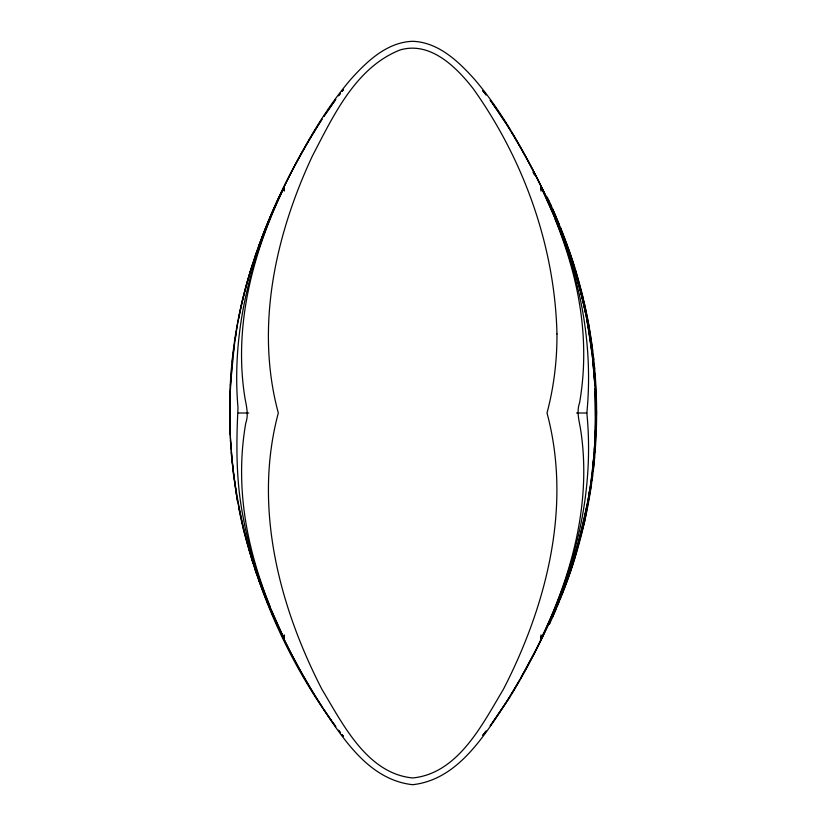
<?xml version="1.0" encoding="UTF-8"?>
<svg xmlns="http://www.w3.org/2000/svg" width="826" height="826" viewBox="0 0 826 826"><rect width="100%" height="100%" fill="white"/><g stroke="black" fill="none" stroke-linecap="round" stroke-linejoin="round"><path stroke-width="1.24" d="M284.196 636.216L284.175 638.797L270.949 609.237M541.123 189.784L541.144 187.203L554.37 216.763M284.289 634.915L284.247 638.787C265.611 599.913 250.691 559.016 243.02 516.498C235.968 480.701 236.174 443.954 238.002 407.765C231.28 331.618 251.001 255.348 284.175 187.203L284.196 189.784M541.03 191.085L541.071 187.213C562.485 231.714 578.82 279.054 585.242 328.17M595.66 418.07L595.092 388.612M595.639 419.34L595.453 428.219M230.093 391.483L229.659 417.471M595.226 434.517L595.226 391.483M595.412 429.489L594.348 449.633M594.906 440.206C590.807 531.934 557.013 619.923 509.528 697.691C485.719 733.013 459.359 779.527 412.659 784.7C365.959 779.527 339.6 733.013 315.79 697.691C233.903 569.971 204.755 408.426 252.952 263.071M230.392 385.794L234.285 345.196M594.988 452.452L596.506 413L594.988 373.548M594.039 453.701L592.448 469.953M231.848 365.918L229.814 399.588L230.093 434.517M585.283 497.52C588.969 469.529 589.619 441.105 586.842 413C589.599 385.05 588.979 356.791 585.345 328.954M594.596 457.108L593.182 471.026M232.22 362.056L232.633 358.205M591.55 477.283L591.829 474.919M233.066 354.354L236.339 331.391M592.015 480.267L592.624 475.652M585.2 498.15C578.706 547.132 562.475 594.39 541.144 638.797L541.123 636.216M591.375 484.883L584.612 521.454L574.163 560.235M235.245 338.484L237.434 325.134M587.823 501.299L590.074 487.516M589.062 494.154C598.2 439.102 597.941 382.562 588.339 327.581L588.298 327.395M236.979 327.581C247.067 268.935 269.1 212.922 297.277 160.709C312.744 132.181 329.553 104.128 350.72 79.42C366.909 61.351 386.96 42.188 412.659 41.3C438.358 42.188 458.409 61.351 474.599 79.42C495.765 104.128 512.585 132.181 528.041 160.709C556.218 212.922 578.252 268.935 588.339 327.581M587.782 501.496L578.871 540.958M238.662 318.485C252.56 247.263 283.246 180.223 321.995 119.212C301.666 150.797 284.165 184.208 269.441 218.756M586.656 507.515C579.47 544.706 567.576 580.885 552.315 615.515M577.343 546.482L568.742 573.791M573.76 561.484L572.284 566.089M571.592 568.185L571.933 567.152M571.251 569.186L569.744 573.626M254.728 257.629L256.576 252.209M569.517 574.277L568.711 576.589M568.525 577.116L565.82 584.591M258.486 246.798L264.299 231.342M566.832 579.202L562.836 589.981M565.511 585.428L564.881 587.1M564.561 587.967L563.91 589.661M562.671 590.394L562.465 590.941M563.59 590.497L562.96 592.139M562.361 591.21L562.155 591.757M562.041 592.025C548.113 627.626 530.829 661.874 511.046 694.563L518.955 681.233M562.651 592.954L551.469 619.676M561.825 595.05C605.654 485.688 608.215 360.425 568.711 249.411M265.022 229.535L268.687 220.542M560.895 597.404L559.956 599.748M559.481 600.915L556.972 606.965M556.404 608.308L554.184 613.512M553.885 614.193L552.976 616.268M552.367 617.652L552.677 616.96M550.601 619.366L551.458 617.445M551.138 620.409L550.292 622.288M549.992 622.938L550.23 622.412M549.734 621.286L536.838 648.142L520.597 678.352M549.93 623.083L549.331 624.404M497.81 715.027L506.369 702.079L492.151 723.049L497.18 715.946M335.149 100.245L323.823 116.435L335.821 99.357M338.484 95.837L340.529 93.204L339.145 94.959M482.756 735.367L486.215 730.989L482.745 735.357M238.477 413L248.719 413M576.6 413L586.842 413M341.923 734.562L343.327 736.296L341.912 734.562M339.166 731.062L340.529 732.817L338.505 730.184M335.841 726.663L331.959 721.366M335.16 725.775C308.594 689.111 287.365 648.771 269.441 607.255M331.319 720.489L323.844 709.586M497.159 110.034L492.141 102.93L506.359 123.91L497.799 110.952M322.006 706.808C283.287 645.777 252.508 578.727 238.662 507.484M533.007 172.159L534.515 175.05M547.204 197.001L547.493 197.631M547.535 197.713L548.825 200.501M548.939 200.749L549.238 201.41M549.331 201.596L550.292 203.712M550.23 203.578L550.88 205.013M550.828 204.91L551.169 205.674M551.138 205.591L551.469 206.324M551.438 206.263L553.275 210.424M552.677 209.04L554.267 212.695M553.585 211.115L558.995 223.908M554.711 213.707L556.404 217.692M556.827 218.684L562.651 233.046M268.687 605.468L258.486 579.202M560.42 227.418L561.36 229.773M560.441 229.876C546.791 195.741 530.065 162.867 511.046 131.427C546.915 190.951 575.515 255.781 587.782 324.504M555.01 218.89C568.133 251.465 577.942 285.569 581.824 320.54C583.724 337.545 584.23 354.705 583.197 371.793C582.557 382.149 581.349 392.464 579.604 402.696C576.507 411.296 578.912 419.815 580.441 428.457C591.963 500.659 572.366 573.998 541.071 638.787L541.03 634.915M270.308 607.11C257.185 574.535 247.377 540.431 243.494 505.46C241.595 488.455 241.089 471.295 242.121 454.207C242.761 443.851 243.969 433.536 245.714 423.304C248.812 414.704 246.406 406.185 244.878 397.543C233.355 325.341 252.952 252.002 284.247 187.213L284.289 191.085M561.825 230.95L568.525 248.884M561.205 231.838L566.832 246.798M562.96 233.861L563.59 235.503M563.91 236.339L564.881 238.9M565.211 239.777L565.511 240.572M565.82 241.409L567.493 246.003M567.823 246.912L571.251 256.814M568.742 252.209L570.59 257.629M254.738 568.371L256.576 573.791M571.592 257.815L571.933 258.848M572.284 259.911L574.71 267.541M572.366 263.081L580.337 290.587L585.562 313.075M252.952 562.929L243.577 529.838L236.99 498.419M575.268 269.359L583.208 298.506M583.92 301.511L588.649 324.442L592.624 350.348M586.667 318.516L591.963 351.99M237.423 500.835L233.417 474.031L230.392 440.196M588.38 327.839L592.665 358.732L594.906 385.804M236.339 494.609L231.848 460.092M593.182 354.974L593.698 359.609M592.448 356.047L594.875 384.534M594.173 364.245L594.596 368.892M231.177 452.359L231.497 456.231M230.888 448.487L229.669 418.958M556.961 333.921C557.106 360.57 553.843 387.239 547.008 413C572.088 506.39 546.502 605.572 503.302 689.503C482.498 724.03 458.275 773.518 412.659 777.958C367.043 773.518 342.831 724.03 322.016 689.503C278.816 605.572 253.231 506.39 278.321 413C254.997 326.828 275.419 235.049 312.455 155.846C333.27 116.094 355.428 67.577 400.073 49.973C430.367 41.011 456.437 67.164 473.288 88.795C523.87 159.862 554.886 246.437 556.961 333.921M510.478 695.513L506.957 701.14L510.478 695.513M491.511 723.937L490.21 725.703L491.501 723.937M343.296 89.714L341.902 91.459L343.317 89.724M484.139 92.357L482.735 90.623L486.194 94.99L484.139 92.357M491.48 102.042L490.179 100.276L491.491 102.042M508.713 127.658L506.947 124.84L510.468 130.477L508.713 127.658"/></g></svg>
